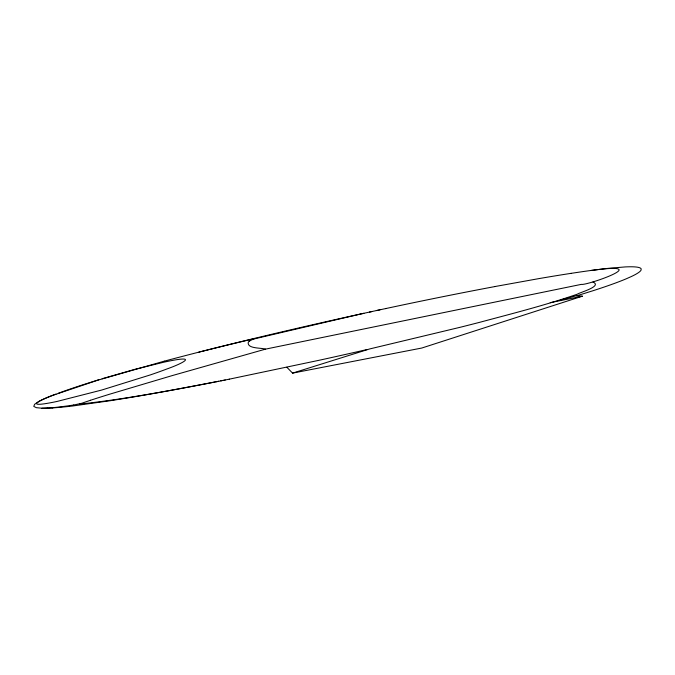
<?xml version="1.0" encoding="UTF-8"?>
<svg xmlns="http://www.w3.org/2000/svg" width="675" height="675" viewBox="0 0 675 675"><rect width="100%" height="100%" fill="white"/><g stroke="black" fill="none" stroke-linecap="round" stroke-linejoin="round"><path stroke-width="1.01" d="M73.617 405.042L81.92 403.245A49.157 3.957 -14.4 0 1 85.717 401.895L90.551 400.258M56.033 394.099C43.36 398.512 21.794 408.291 51.663 402.545A36.998 2.616 -14.4 0 0 57.113 401.431L101.638 390.066L150.382 374.895A177.922 11.416 -14.5 0 0 161.089 371.132A178.985 11.483 -14.5 0 0 166.868 368.989C183.853 362.981 197.606 355.236 168.725 361.167A33.404 2.202 -14.1 0 0 163.738 362.222L134.873 369.343L102.102 378.734M58.295 393.255L63.087 391.508A190.24 13.964 -14 0 1 69.12 389.391A188.983 13.863 -14 0 1 80.308 385.619L98.786 379.747M90.534 400.267A133.523 11.348 -14.2 0 1 99.951 397.229A214.65 19.263 -14 0 1 109.51 394.242L171.712 375.747L265.503 349.135L581.377 284.361C585.588 285.753 643.081 266.026 607.559 268.625A134.232 10.302 -13 0 0 598.092 269.57L591.157 270.447M359.902 314.179L253.775 339.01A32.771 2.135 -13.7 0 0 252.323 339.609L250.737 340.369A90.653 5.974 -13.6 0 0 249.396 341.187M286.858 367.251L292.57 373.123L369.647 348.95L460.485 327.206A264.499 20.039 -13.3 0 0 479.436 322.38C512.258 313.588 545.307 305.269 577.42 294.148C579.504 292.486 602.851 286.276 592.954 282.007M560.267 300.071A102.583 8.421 -12.9 0 0 576.197 295.76L582.365 296.198L421.774 348.038L292.57 373.123M576.728 295.802L592.726 290.815A187.152 14.833 -13.1 0 0 626.425 278.724L631.15 276.623A181.955 14.437 -13.1 0 0 641.022 270.177L641.174 268.954A181.423 14.394 -13.1 0 0 630.517 266.777A187.515 14.909 -13.1 0 0 625.303 266.92L608.875 268.279A241.734 19.668 -13.3 0 0 603.298 268.903L590.541 270.532M164.27 361.167L97.419 380.303L53.004 395.272A151.656 10.943 -14.1 0 0 39.032 401.363L34.594 404.308L33.784 406.401L36.357 407.683L41.901 408.206A156.212 11.441 -14.1 0 0 43.9 408.215L47.461 408.08M198.863 352.148L197.758 352.434A263.984 20.554 -14 0 0 164.261 361.167M198.661 352.207L200.458 351.743M199.42 352.012L203.15 351.059M201.074 351.591L212.119 348.798A372.06 31.396 -14 0 1 258.635 337.39L267.916 335.171A482.144 44.01 -14.1 0 1 284.656 331.223L303.623 326.818A633.69 63.998 -14.2 0 1 353.329 315.613M203.285 351.025L206.609 350.19A208.524 15.567 -14 0 1 246.611 340.47L255.53 338.386M366.753 349.616L346.756 354.147A411.548 27.979 -13.3 0 1 320.144 360.053L229.23 379.181M353.337 315.613L363.901 313.301M360.239 314.094L371.942 311.546M376.346 310.584L380 309.8M369.444 312.078L377.983 310.23M378.641 310.087L386.049 308.492M385.518 308.61L401.752 305.159A612.529 61.037 -14.2 0 1 494.91 286.563M550.218 302.662L582.365 296.198M224.513 380.126L229.357 379.156M222.632 380.498L225.239 379.983M220.759 380.869L223.602 380.303M221.974 380.632L216.101 381.788M218.725 381.274C172.614 390.082 126.428 399.052 79.709 404.114M494.961 286.538L539.266 278.547A368.103 32.003 -13.6 0 1 571.084 273.35M110.784 400.646L72.79 405.979A303.142 21.608 -13.6 0 1 52.237 407.936M571.05 273.358L578.745 272.202A293.785 24.536 -13.4 0 1 589.933 270.608L590.92 270.481M52.27 407.928L41.901 408.206M265.503 349.135C261.259 347.65 246.763 348.941 248.282 342.141A145.429 9.627 -13.4 0 1 249.37 341.187M215.207 381.957A413.378 28.072 -13.3 0 1 110.886 400.613M73.727 405.008A194.062 14.082 -13.9 0 1 47.292 408.13"/></g></svg>
